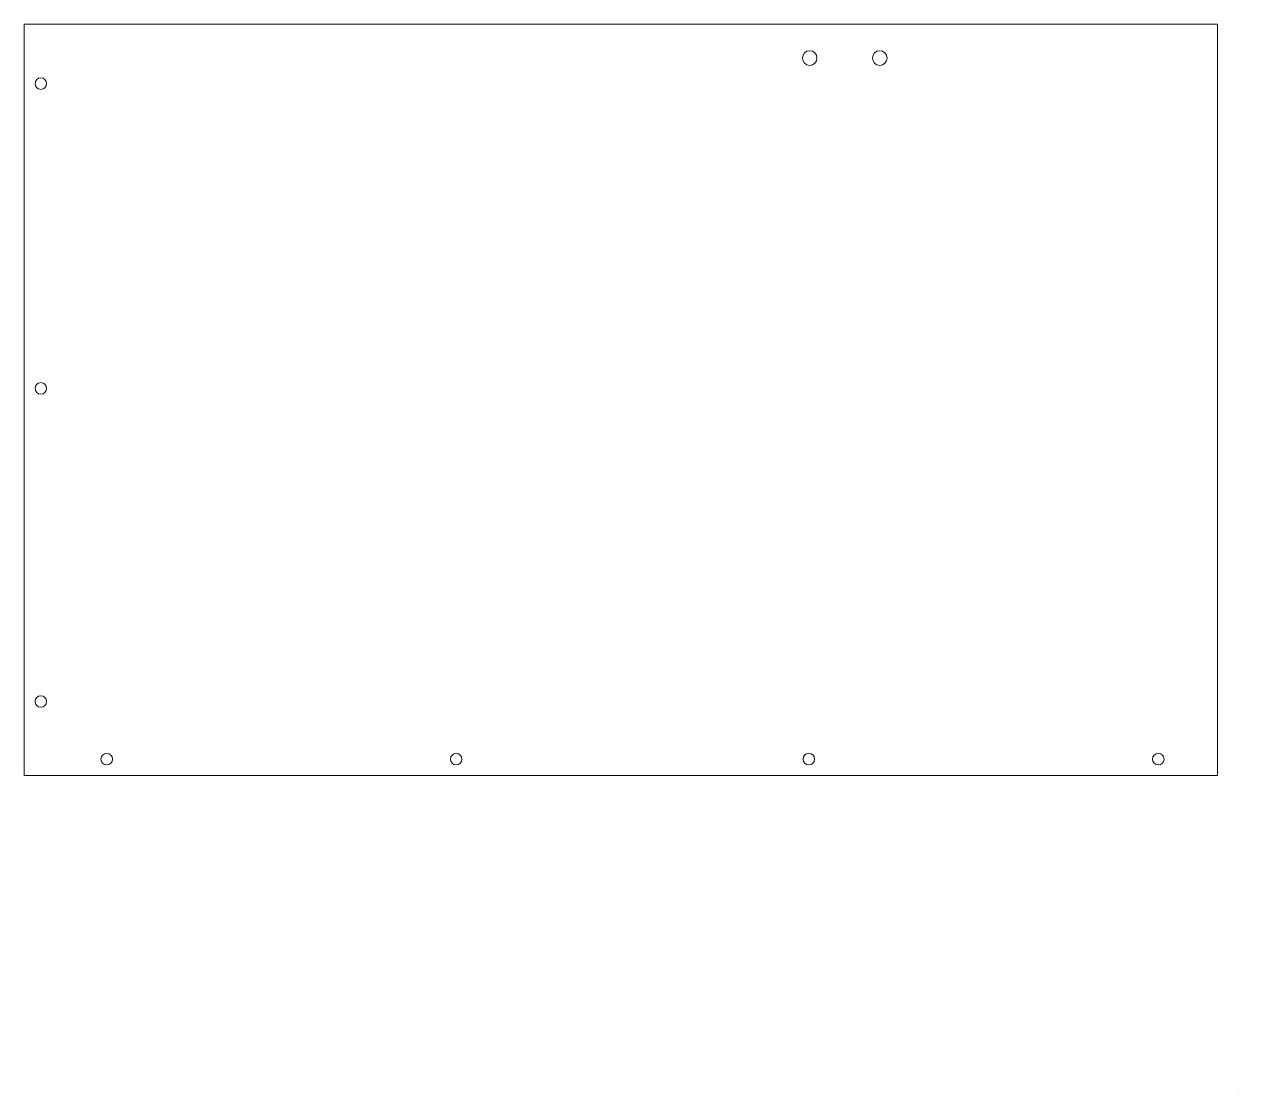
# Model space of a CAD drawing. Extents: x 0 to 369, y -97 to 228.
import ezdxf

# ---------------------------------------------------------------- set-up
doc = ezdxf.new("R2010")
doc.units = 0
doc.layers.add('ABDECKUNG', color=7, linetype='CONTINUOUS', lineweight=5)

msp = doc.modelspace()

# ---------------------------------------------------------------- linework, layer by layer
at = {"layer": 'ABDECKUNG', "color": 7, "true_color": 0xffffff}
for points in [[(362.141064, 0.141112), (362.141064, 228.141119), (0.141111, 228.141119), (0.141111, 0.141112), (362.141064, 0.141112), (362.141064, 0.141112), (362.141064, 0.141112), (362.141064, 0.141112), (362.141064, 0.141112), (362.141064, 0.141112), (362.141064, 0.141112)], [(240.600936, 217.891118), (240.600936, 217.891118), (240.600936, 217.891118), (240.600936, 217.891118), (240.600936, 217.891118), (240.600936, 217.891118), (240.600936, 217.891118), (240.600936, 217.891118)], [(261.850858, 217.891118), (261.850858, 217.891118), (261.850858, 217.891118), (261.850858, 217.891118), (261.850858, 217.891118), (261.850858, 217.891118), (261.850858, 217.891118), (261.850858, 217.891118)], [(6.89102, 210.141118), (6.89102, 210.141118), (6.89102, 210.141118), (6.89102, 210.141118), (6.89102, 210.141118), (6.89102, 210.141118), (6.89102, 210.141118), (6.89102, 210.141118)], [(6.89102, 117.641117), (6.89102, 117.641117), (6.89102, 117.641117), (6.89102, 117.641117), (6.89102, 117.641117), (6.89102, 117.641117), (6.89102, 117.641117), (6.89102, 117.641117)], [(6.89102, 22.641118), (6.89102, 22.641118), (6.89102, 22.641118), (6.89102, 22.641118), (6.89102, 22.641118), (6.89102, 22.641118), (6.89102, 22.641118), (6.89102, 22.641118)], [(26.89098, 5.14113), (26.89098, 5.14113), (26.89098, 5.14113), (26.89098, 5.14113), (26.89098, 5.14113), (26.89098, 5.14113), (26.89098, 5.14113), (26.89098, 5.14113)], [(132.891107, 5.14113), (132.891107, 5.14113), (132.891107, 5.14113), (132.891107, 5.14113), (132.891107, 5.14113), (132.891107, 5.14113), (132.891107, 5.14113), (132.891107, 5.14113)], [(239.890864, 5.14113), (239.890864, 5.14113), (239.890864, 5.14113), (239.890864, 5.14113), (239.890864, 5.14113), (239.890864, 5.14113), (239.890864, 5.14113), (239.890864, 5.14113)], [(345.890991, 5.14113), (345.890991, 5.14113), (345.890991, 5.14113), (345.890991, 5.14113), (345.890991, 5.14113), (345.890991, 5.14113), (345.890991, 5.14113), (345.890991, 5.14113)], [(368.536502, -97.01259), (368.536502, -97.01259), (368.536502, -97.01259), (368.536502, -97.01259), (368.536502, -97.01259), (368.536502, -97.01259), (368.536502, -97.01259), (368.536502, -97.01259)]]:
    msp.add_lwpolyline(points, close=True, dxfattribs=at)
for points in [[(236.201091, 217.891118), (236.189802, 216.668898), (237.178709, 215.672606), (238.401013, 215.672606)], [(238.401013, 220.10963), (237.178709, 220.10963), (236.190931, 219.113338), (236.201091, 217.891118)], [(240.600936, 217.891118), (240.612224, 219.113338), (239.623318, 220.10963), (238.401013, 220.10963)], [(238.401013, 215.672606), (239.623318, 215.672606), (240.611096, 216.668898), (240.600936, 217.891118)], [(257.451013, 217.891118), (257.439724, 216.668898), (258.428631, 215.672606), (259.650936, 215.672606)], [(259.650936, 220.10963), (258.428631, 220.10963), (257.440853, 219.113338), (257.451013, 217.891118)], [(261.850858, 217.891118), (261.862147, 219.113338), (260.87324, 220.10963), (259.650936, 220.10963)], [(259.650936, 215.672606), (260.87324, 215.672606), (261.861018, 216.668898), (261.850858, 217.891118)], [(5.14096, 211.891178), (4.174349, 211.891178), (3.3909, 211.10765), (3.3909, 210.141118)], [(3.3909, 210.141118), (3.3909, 209.174586), (4.174349, 208.391058), (5.14096, 208.391058)], [(6.89102, 210.141118), (6.89102, 211.10765), (6.107571, 211.891178), (5.14096, 211.891178)], [(5.14096, 208.391058), (6.107571, 208.391058), (6.89102, 209.174586), (6.89102, 210.141118)], [(5.14096, 119.391177), (4.174349, 119.391177), (3.3909, 118.607649), (3.3909, 117.641117)], [(6.89102, 117.641117), (6.89102, 118.607649), (6.107571, 119.391177), (5.14096, 119.391177)], [(3.3909, 117.641117), (3.3909, 116.674585), (4.174349, 115.891057), (5.14096, 115.891057)], [(5.14096, 115.891057), (6.107571, 115.891057), (6.89102, 116.674585), (6.89102, 117.641117)], [(5.14096, 24.391181), (4.174349, 24.391181), (3.3909, 23.607653), (3.3909, 22.641118)], [(3.3909, 22.641118), (3.3909, 21.674589), (4.174349, 20.891061), (5.14096, 20.891061)], [(6.89102, 22.641118), (6.89102, 23.607653), (6.107571, 24.391181), (5.14096, 24.391181)], [(5.14096, 20.891061), (6.107571, 20.891061), (6.89102, 21.674589), (6.89102, 22.641118)], [(25.14092, 6.89119), (24.174309, 6.89119), (23.39086, 6.107657), (23.39086, 5.14113)], [(23.39086, 5.14113), (23.39086, 4.174576), (24.174309, 3.39107), (25.14092, 3.39107)], [(26.89098, 5.14113), (26.89098, 6.107657), (26.107531, 6.89119), (25.14092, 6.89119)], [(25.14092, 3.39107), (26.107531, 3.39107), (26.89098, 4.174576), (26.89098, 5.14113)], [(131.141047, 6.89119), (130.174436, 6.89119), (129.390987, 6.107657), (129.390987, 5.14113)], [(129.390987, 5.14113), (129.390987, 4.174576), (130.174436, 3.39107), (131.141047, 3.39107)], [(132.891107, 5.14113), (132.891107, 6.107657), (132.107658, 6.89119), (131.141047, 6.89119)], [(131.141047, 3.39107), (132.107658, 3.39107), (132.891107, 4.174576), (132.891107, 5.14113)], [(238.140804, 6.907982), (237.167984, 6.907982), (236.381713, 6.114148), (236.391027, 5.14113)], [(236.391027, 5.14113), (236.38256, 4.168084), (237.167984, 3.374278), (238.140804, 3.374278)], [(239.890864, 5.14113), (239.899331, 6.114148), (239.113907, 6.907982), (238.140804, 6.907982)], [(238.140804, 3.374278), (239.113907, 3.374278), (239.900178, 4.168084), (239.890864, 5.14113)], [(344.140931, 6.89119), (343.17432, 6.89119), (342.390871, 6.107657), (342.390871, 5.14113)], [(342.390871, 5.14113), (342.390871, 4.174576), (343.17432, 3.39107), (344.140931, 3.39107)], [(345.890991, 5.14113), (345.890991, 6.107657), (345.107542, 6.89119), (344.140931, 6.89119)], [(344.140931, 3.39107), (345.107542, 3.39107), (345.890991, 4.174576), (345.890991, 5.14113)]]:
    msp.add_open_spline(points, degree=3, dxfattribs=at)

doc.saveas('drawing.dxf')
